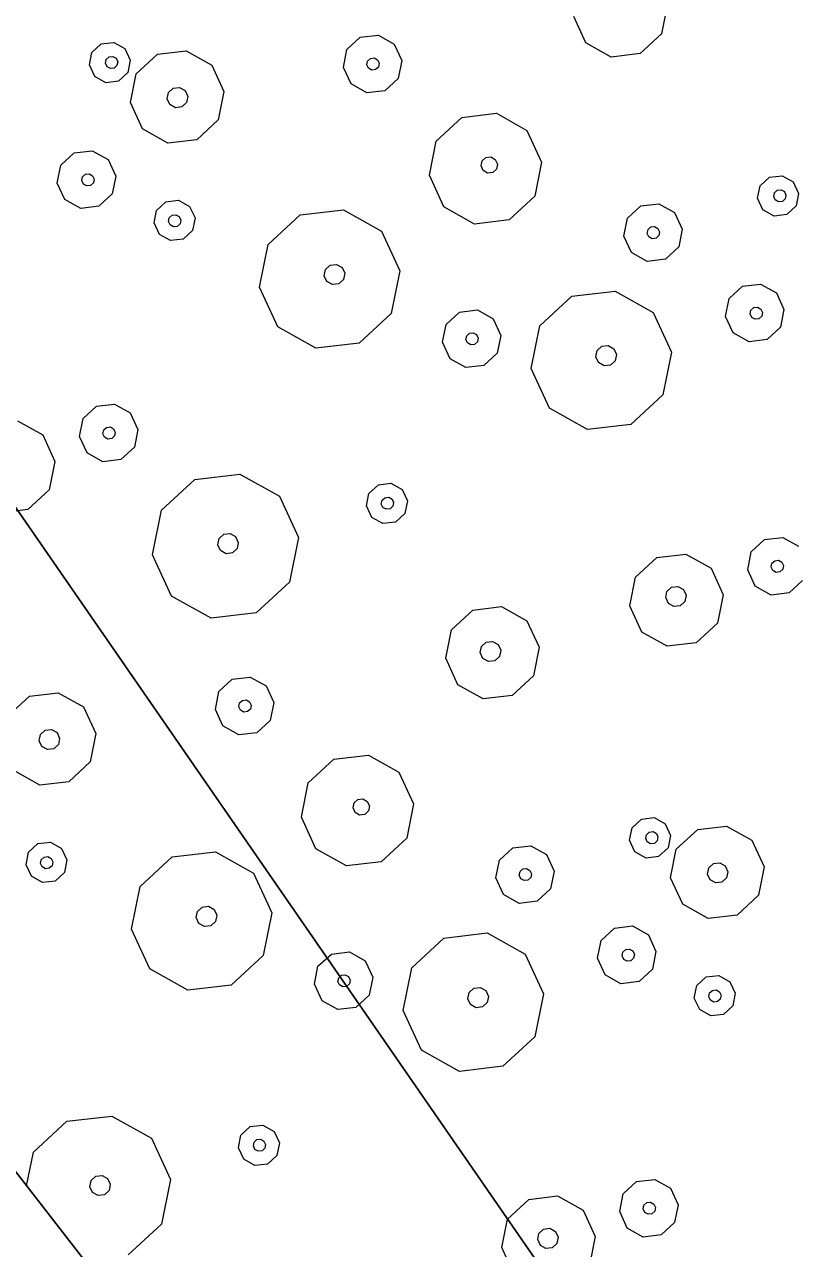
# Model space of a CAD drawing. Header units: metres. Extents: x -2858 to 512, y -1995 to 1252.
# Drawn here: x -460.378 to -458.272, y -157.039 to -153.71 of the extents above; entities that cross this region are included whole.
import ezdxf
from ezdxf.enums import TextEntityAlignment as Align

# ---------------------------------------------------------------- set-up
doc = ezdxf.new("R2010")
doc.units = ezdxf.units.M
for name, color, linetype in [('Calque commun', 7, 'Continuous'), ('Calque11', 7, 'Continuous'), ('Textes', 7, 'Continuous')]:
    doc.layers.add(name, color=color, linetype=linetype)
doc.styles.add('Arial23', font='arial.ttf', dxfattribs={"height": 0.589851})

# ---------------------------------------------------------------- blocks, each defined once
blk = doc.blocks.new('geometrebondepartleger')
at = {"layer": 'Calque11', "color": 7, "linetype": 'Continuous', "lineweight": 9}
blk.add_line((150.3457, 147.4392, 79), (130.1803, 35.9078, 79), dxfattribs=at)
blk = doc.blocks.new('pattern')
at = {"layer": 'Calque commun', "color": 54, "linetype": 'Continuous', "lineweight": 9}
for p, q in [((70.3499, 89.7905), (70.3925, 89.8156)), ((70.3925, 89.8156), (70.4417, 89.8109)), ((70.4417, 89.8109), (70.4788, 89.7782)), ((70.3302, 89.7451), (70.3499, 89.7905)), ((70.4788, 89.7782), (70.4895, 89.7299)), ((70.341, 89.6968), (70.3302, 89.7451)), ((70.3924, 89.74), (70.3966, 89.7495)), ((70.3947, 89.7298), (70.3924, 89.74)), ((70.4025, 89.723), (70.3947, 89.7298)), ((70.3966, 89.7495), (70.4055, 89.7548)), ((70.4055, 89.7548), (70.4158, 89.7538)), ((70.4218, 89.7272), (70.4128, 89.722)), ((70.4158, 89.7538), (70.4236, 89.7469)), ((70.4259, 89.7368), (70.4218, 89.7272)), ((70.4236, 89.7469), (70.4259, 89.7368)), ((70.4895, 89.7299), (70.4699, 89.6845)), ((70.3781, 89.6641), (70.341, 89.6968)), ((70.4128, 89.722), (70.4025, 89.723)), ((70.565, 89.6801), (70.6331, 89.7203)), ((70.4273, 89.6594), (70.3781, 89.6641)), ((70.4699, 89.6845), (70.4273, 89.6594)), ((70.5335, 89.6075), (70.565, 89.6801)), ((70.5507, 89.5303), (70.5335, 89.6075)), ((70.6265, 89.5901), (70.6334, 89.606)), ((70.6334, 89.606), (70.6483, 89.6148)), ((70.6483, 89.6148), (70.6655, 89.6132)), ((70.6655, 89.6132), (70.6785, 89.6017)), ((70.6785, 89.6017), (70.6822, 89.5848)), ((70.6303, 89.5732), (70.6265, 89.5901)), ((70.6432, 89.5618), (70.6303, 89.5732)), ((70.6605, 89.5602), (70.6432, 89.5618)), ((70.6754, 89.569), (70.6605, 89.5602)), ((70.6822, 89.5848), (70.6754, 89.569)), ((70.7883, 89.5832), (70.7569, 89.5107)), ((69.8177, 89.5224), (69.8475, 89.54)), ((69.8475, 89.54), (69.882, 89.5367)), ((69.882, 89.5367), (69.9079, 89.5138)), ((70.61, 89.4779), (70.5507, 89.5303)), ((69.8039, 89.4907), (69.8177, 89.5224)), ((69.8434, 89.4879), (69.8475, 89.4975)), ((69.8475, 89.4975), (69.8564, 89.5027)), ((69.8564, 89.5027), (69.8668, 89.5017)), ((69.8668, 89.5017), (69.8746, 89.4949)), ((69.8746, 89.4949), (69.8768, 89.4847)), ((69.9079, 89.5138), (69.9154, 89.4801)), ((70.7569, 89.5107), (70.6888, 89.4704)), ((69.8115, 89.4569), (69.8039, 89.4907)), ((69.8456, 89.4778), (69.8434, 89.4879)), ((69.8534, 89.4709), (69.8456, 89.4778)), ((69.8638, 89.4699), (69.8534, 89.4709)), ((69.8727, 89.4752), (69.8638, 89.4699)), ((69.8768, 89.4847), (69.8727, 89.4752)), ((69.9154, 89.4801), (69.9017, 89.4483)), ((70.6888, 89.4704), (70.61, 89.4779)), ((69.8374, 89.434), (69.8115, 89.4569)), ((69.8719, 89.4307), (69.8374, 89.434)), ((69.9017, 89.4483), (69.8719, 89.4307)), ((69.509, 89.3514), (69.5771, 89.3916)), ((69.5771, 89.3916), (69.6559, 89.3841)), ((69.6559, 89.3841), (69.7151, 89.3317)), ((69.4775, 89.2788), (69.509, 89.3514)), ((69.7151, 89.3317), (69.7324, 89.2545)), ((69.5846, 89.287), (69.5995, 89.2958)), ((69.5995, 89.2958), (69.6168, 89.2942)), ((69.6168, 89.2942), (69.6297, 89.2827)), ((69.8767, 89.2858), (69.9193, 89.3109)), ((69.9193, 89.3109), (69.9685, 89.3062)), ((69.9685, 89.3062), (70.0056, 89.2735)), ((69.4947, 89.2016), (69.4775, 89.2788)), ((69.5777, 89.2711), (69.5846, 89.287)), ((69.5815, 89.2542), (69.5777, 89.2711)), ((69.6335, 89.2658), (69.6266, 89.2499)), ((69.6297, 89.2827), (69.6335, 89.2658)), ((69.857, 89.2404), (69.8767, 89.2858)), ((70.0056, 89.2735), (70.0163, 89.2252)), ((69.5945, 89.2428), (69.5815, 89.2542)), ((69.6117, 89.2411), (69.5945, 89.2428)), ((69.6266, 89.2499), (69.6117, 89.2411)), ((69.7324, 89.2545), (69.7009, 89.1819)), ((69.8678, 89.1921), (69.857, 89.2404)), ((69.9179, 89.2382), (69.9221, 89.2477)), ((69.9202, 89.2281), (69.9179, 89.2382)), ((69.928, 89.2212), (69.9202, 89.2281)), ((69.9221, 89.2477), (69.931, 89.253)), ((69.931, 89.253), (69.9413, 89.252)), ((69.9413, 89.252), (69.9491, 89.2451)), ((69.9514, 89.235), (69.9473, 89.2255)), ((69.9491, 89.2451), (69.9514, 89.235)), ((69.554, 89.1492), (69.4947, 89.2016)), ((69.9383, 89.2202), (69.928, 89.2212)), ((69.9473, 89.2255), (69.9383, 89.2202)), ((70.0163, 89.2252), (69.9966, 89.1798)), ((70.1671, 89.135), (70.2693, 89.1953)), ((70.2693, 89.1953), (70.3874, 89.184)), ((69.7009, 89.1819), (69.6328, 89.1417)), ((69.9048, 89.1594), (69.8678, 89.1921)), ((69.9966, 89.1798), (69.9541, 89.1547)), ((70.3874, 89.184), (70.4763, 89.1055)), ((69.6328, 89.1417), (69.554, 89.1492)), ((69.9541, 89.1547), (69.9048, 89.1594)), ((70.1199, 89.0261), (70.1671, 89.135)), ((69.6015, 89.0732), (69.6153, 89.1049)), ((69.6153, 89.1049), (69.6451, 89.1225)), ((69.6451, 89.1225), (69.6796, 89.1192)), ((69.6796, 89.1192), (69.7055, 89.0963)), ((69.7055, 89.0963), (69.713, 89.0625)), ((70.4763, 89.1055), (70.5021, 88.9897)), ((69.6091, 89.0394), (69.6015, 89.0732)), ((69.6372, 89.0728), (69.6413, 89.0823)), ((69.6394, 89.0626), (69.6372, 89.0728)), ((69.6472, 89.0558), (69.6394, 89.0626)), ((69.6413, 89.0823), (69.6503, 89.0876)), ((69.6503, 89.0876), (69.6606, 89.0866)), ((69.6606, 89.0866), (69.6684, 89.0797)), ((69.6706, 89.0696), (69.6665, 89.0601)), ((69.6684, 89.0797), (69.6706, 89.0696)), ((69.713, 89.0625), (69.6993, 89.0308)), ((69.635, 89.0165), (69.6091, 89.0394)), ((69.6576, 89.0548), (69.6472, 89.0558)), ((69.6665, 89.0601), (69.6576, 89.0548)), ((69.6993, 89.0308), (69.6695, 89.0132)), ((70.272, 89.0277), (70.2869, 89.0365)), ((70.2869, 89.0365), (70.3042, 89.0349)), ((70.3042, 89.0349), (70.3171, 89.0235)), ((69.6695, 89.0132), (69.635, 89.0165)), ((70.1457, 88.9103), (70.1199, 89.0261)), ((70.2652, 89.0119), (70.272, 89.0277)), ((70.2689, 88.995), (70.2652, 89.0119)), ((70.2819, 88.9835), (70.2689, 88.995)), ((70.3209, 89.0066), (70.314, 88.9907)), ((70.3171, 89.0235), (70.3209, 89.0066)), ((70.2991, 88.9819), (70.2819, 88.9835)), ((70.314, 88.9907), (70.2991, 88.9819)), ((70.5021, 88.9897), (70.4549, 88.8808)), ((69.879, 88.8885), (69.8986, 88.9339)), ((69.8986, 88.9339), (69.9412, 88.959)), ((69.9412, 88.959), (69.9904, 88.9544)), ((69.9904, 88.9544), (70.0275, 88.9216)), ((68.8593, 88.9104), (68.9085, 88.9057)), ((68.9085, 88.9057), (68.9456, 88.873)), ((69.9453, 88.8929), (69.9542, 88.8982)), ((69.9542, 88.8982), (69.9646, 88.8972)), ((69.9646, 88.8972), (69.9723, 88.8904)), ((70.0275, 88.9216), (70.0382, 88.8734)), ((70.2346, 88.8317), (70.1457, 88.9103)), ((68.9456, 88.873), (68.9564, 88.8247)), ((69.8897, 88.8403), (69.879, 88.8885)), ((69.9412, 88.8834), (69.9453, 88.8929)), ((69.9434, 88.8733), (69.9412, 88.8834)), ((69.9512, 88.8664), (69.9434, 88.8733)), ((69.9615, 88.8654), (69.9512, 88.8664)), ((69.9705, 88.8707), (69.9615, 88.8654)), ((69.9746, 88.8802), (69.9705, 88.8707)), ((69.9723, 88.8904), (69.9746, 88.8802)), ((70.0382, 88.8734), (70.0186, 88.828)), ((70.4549, 88.8808), (70.3528, 88.8205)), ((70.9345, 88.8382), (70.9483, 88.87)), ((70.9483, 88.87), (70.9781, 88.8876)), ((70.9781, 88.8876), (71.0126, 88.8843)), ((71.0126, 88.8843), (71.0385, 88.8614)), ((71.0385, 88.8614), (71.046, 88.8276)), ((68.8078, 88.7916), (68.7971, 88.8399)), ((68.8593, 88.8348), (68.8634, 88.8443)), ((68.8615, 88.8246), (68.8593, 88.8348)), ((68.8634, 88.8443), (68.8723, 88.8496)), ((68.8723, 88.8496), (68.8827, 88.8486)), ((68.8827, 88.8486), (68.8905, 88.8417)), ((68.8927, 88.8316), (68.8886, 88.8221)), ((68.8905, 88.8417), (68.8927, 88.8316)), ((69.9268, 88.8076), (69.8897, 88.8403)), ((70.0186, 88.828), (69.976, 88.8029)), ((70.3528, 88.8205), (70.2346, 88.8317)), ((70.9421, 88.8045), (70.9345, 88.8382)), ((70.9723, 88.8354), (70.9765, 88.8449)), ((70.9746, 88.8253), (70.9723, 88.8354)), ((70.9765, 88.8449), (70.9854, 88.8502)), ((70.9854, 88.8502), (70.9957, 88.8492)), ((70.9957, 88.8492), (71.0035, 88.8423)), ((71.0058, 88.8322), (71.0016, 88.8227)), ((71.0035, 88.8423), (71.0058, 88.8322)), ((68.8693, 88.8178), (68.8615, 88.8246)), ((68.8796, 88.8168), (68.8693, 88.8178)), ((68.8886, 88.8221), (68.8796, 88.8168)), ((68.9564, 88.8247), (68.9367, 88.7794)), ((69.0318, 88.7749), (69.0999, 88.8151)), ((69.0999, 88.8151), (69.1787, 88.8076)), ((69.1787, 88.8076), (69.238, 88.7552)), ((69.976, 88.8029), (69.9268, 88.8076)), ((70.968, 88.7816), (70.9421, 88.8045)), ((70.9824, 88.8184), (70.9746, 88.8253)), ((70.9927, 88.8174), (70.9824, 88.8184)), ((71.0016, 88.8227), (70.9927, 88.8174)), ((71.0323, 88.7959), (71.0025, 88.7783)), ((71.046, 88.8276), (71.0323, 88.7959)), ((68.8449, 88.7589), (68.8078, 88.7916)), ((68.9367, 88.7794), (68.8941, 88.7542)), ((69.0003, 88.7023), (69.0318, 88.7749)), ((70.4429, 88.7589), (70.4855, 88.7841)), ((70.4855, 88.7841), (70.5347, 88.7794)), ((70.5347, 88.7794), (70.5718, 88.7467)), ((71.0025, 88.7783), (70.968, 88.7816)), ((71.22, 88.7157), (71.3265, 88.7785)), ((71.3265, 88.7785), (71.4495, 88.7668)), ((68.8941, 88.7542), (68.8449, 88.7589)), ((69.238, 88.7552), (69.2552, 88.678)), ((70.4233, 88.7136), (70.4429, 88.7589)), ((70.5718, 88.7467), (70.5826, 88.6984)), ((69.0175, 88.6251), (69.0003, 88.7023)), ((69.0933, 88.685), (69.1002, 88.7008)), ((69.1002, 88.7008), (69.1151, 88.7096)), ((69.1151, 88.7096), (69.1323, 88.708)), ((69.1323, 88.708), (69.1453, 88.6965)), ((69.1453, 88.6965), (69.1491, 88.6796)), ((70.434, 88.6653), (70.4233, 88.7136)), ((70.4855, 88.7085), (70.4896, 88.718)), ((70.4877, 88.6983), (70.4855, 88.7085)), ((70.4955, 88.6914), (70.4877, 88.6983)), ((70.4896, 88.718), (70.4985, 88.7233)), ((70.4985, 88.7233), (70.5089, 88.7223)), ((70.5148, 88.6957), (70.5058, 88.6905)), ((70.5089, 88.7223), (70.5167, 88.7154)), ((70.5189, 88.7053), (70.5148, 88.6957)), ((70.5167, 88.7154), (70.5189, 88.7053)), ((70.5826, 88.6984), (70.5629, 88.653)), ((71.1709, 88.6022), (71.22, 88.7157)), ((69.0971, 88.6681), (69.0933, 88.685)), ((69.1101, 88.6566), (69.0971, 88.6681)), ((69.1422, 88.6638), (69.1273, 88.655)), ((69.1491, 88.6796), (69.1422, 88.6638)), ((69.2552, 88.678), (69.2237, 88.6055)), ((70.4711, 88.6326), (70.434, 88.6653)), ((70.5058, 88.6905), (70.4955, 88.6914)), ((69.1273, 88.655), (69.1101, 88.6566)), ((70.5203, 88.6279), (70.4711, 88.6326)), ((70.5629, 88.653), (70.5203, 88.6279)), ((69.0768, 88.5727), (69.0175, 88.6251)), ((69.2237, 88.6055), (69.1556, 88.5652)), ((71.1977, 88.4816), (71.1709, 88.6022)), ((71.3321, 88.5865), (71.339, 88.6024)), ((71.339, 88.6024), (71.3539, 88.6112)), ((71.3539, 88.6112), (71.3711, 88.6096)), ((71.3711, 88.6096), (71.384, 88.5981)), ((71.384, 88.5981), (71.3878, 88.5812)), ((69.1556, 88.5652), (69.0768, 88.5727)), ((70.018, 88.5269), (70.0997, 88.5752)), ((70.0997, 88.5752), (70.1943, 88.5662)), ((70.1943, 88.5662), (70.2654, 88.5034)), ((71.3358, 88.5696), (71.3321, 88.5865)), ((71.3488, 88.5582), (71.3358, 88.5696)), ((71.3809, 88.5653), (71.366, 88.5565)), ((71.3878, 88.5812), (71.3809, 88.5653)), ((69.4724, 88.4973), (69.5405, 88.5375)), ((69.5405, 88.5375), (69.6192, 88.53)), ((69.6192, 88.53), (69.6786, 88.4777)), ((71.366, 88.5565), (71.3488, 88.5582)), ((69.4409, 88.4247), (69.4724, 88.4973)), ((69.9802, 88.4398), (70.018, 88.5269)), ((70.2654, 88.5034), (70.286, 88.4107)), ((70.4955, 88.437), (70.5977, 88.4973)), ((70.5977, 88.4973), (70.7159, 88.4861)), ((69.6786, 88.4777), (69.6957, 88.4005)), ((70.7159, 88.4861), (70.8048, 88.4075)), ((71.2904, 88.3998), (71.1977, 88.4816)), ((69.5482, 88.4248), (69.5631, 88.4336)), ((69.5631, 88.4336), (69.5803, 88.4319)), ((69.5803, 88.4319), (69.5933, 88.4205)), ((70.0009, 88.3472), (69.9802, 88.4398)), ((70.0965, 88.4285), (70.102, 88.4412)), ((70.0995, 88.415), (70.0965, 88.4285)), ((70.102, 88.4412), (70.1139, 88.4482)), ((70.1139, 88.4482), (70.1277, 88.4469)), ((70.1277, 88.4469), (70.1381, 88.4377)), ((70.1381, 88.4377), (70.1411, 88.4242)), ((70.4483, 88.3281), (70.4955, 88.437)), ((71.4939, 88.4356), (71.4134, 88.3881)), ((68.3435, 88.3806), (68.3861, 88.4057)), ((68.3861, 88.4057), (68.4353, 88.401)), ((68.4353, 88.401), (68.4724, 88.3683)), ((69.4581, 88.3475), (69.4409, 88.4247)), ((69.5413, 88.4089), (69.5482, 88.4248)), ((69.5451, 88.392), (69.5413, 88.4089)), ((69.5971, 88.4036), (69.5902, 88.3877)), ((69.5933, 88.4205), (69.5971, 88.4036)), ((69.6957, 88.4005), (69.6643, 88.3279)), ((70.1098, 88.4058), (70.0995, 88.415)), ((70.1236, 88.4045), (70.1098, 88.4058)), ((70.1356, 88.4115), (70.1236, 88.4045)), ((70.1411, 88.4242), (70.1356, 88.4115)), ((70.286, 88.4107), (70.2483, 88.3236)), ((70.8048, 88.4075), (70.8306, 88.2917)), ((71.4134, 88.3881), (71.2904, 88.3998)), ((68.3239, 88.3352), (68.3435, 88.3806)), ((68.4724, 88.3683), (68.4831, 88.32)), ((69.5581, 88.3806), (69.5451, 88.392)), ((69.5753, 88.3789), (69.5581, 88.3806)), ((69.5902, 88.3877), (69.5753, 88.3789)), ((68.3346, 88.2869), (68.3239, 88.3352)), ((68.3848, 88.333), (68.3889, 88.3425)), ((68.387, 88.3229), (68.3848, 88.333)), ((68.3889, 88.3425), (68.3978, 88.3478)), ((68.3978, 88.3478), (68.4082, 88.3468)), ((68.4082, 88.3468), (68.4159, 88.3399)), ((68.4182, 88.3298), (68.4141, 88.3203)), ((68.4159, 88.3399), (68.4182, 88.3298)), ((69.5174, 88.2952), (69.4581, 88.3475)), ((70.072, 88.2844), (70.0009, 88.3472)), ((70.5936, 88.3139), (70.6005, 88.3298)), ((70.6005, 88.3298), (70.6154, 88.3386)), ((70.6154, 88.3386), (70.6326, 88.337)), ((70.6326, 88.337), (70.6456, 88.3255)), ((68.3948, 88.316), (68.387, 88.3229)), ((68.4051, 88.315), (68.3948, 88.316)), ((68.4141, 88.3203), (68.4051, 88.315)), ((68.4831, 88.32), (68.4635, 88.2747)), ((69.6643, 88.3279), (69.5962, 88.2877)), ((70.2483, 88.3236), (70.1665, 88.2754)), ((70.4741, 88.2123), (70.4483, 88.3281)), ((70.5974, 88.297), (70.5936, 88.3139)), ((70.6104, 88.2856), (70.5974, 88.297)), ((70.6494, 88.3086), (70.6425, 88.2927)), ((70.6456, 88.3255), (70.6494, 88.3086)), ((68.3717, 88.2542), (68.3346, 88.2869)), ((68.4635, 88.2747), (68.4209, 88.2495)), ((68.6339, 88.2298), (68.7361, 88.2901)), ((68.7361, 88.2901), (68.8542, 88.2788)), ((68.8542, 88.2788), (68.9432, 88.2003)), ((69.5962, 88.2877), (69.5174, 88.2952)), ((70.1665, 88.2754), (70.072, 88.2844)), ((70.6276, 88.2839), (70.6104, 88.2856)), ((70.6425, 88.2927), (70.6276, 88.2839)), ((70.8306, 88.2917), (70.7834, 88.1829)), ((68.4209, 88.2495), (68.3717, 88.2542)), ((68.5867, 88.1209), (68.6339, 88.2298)), ((68.0684, 88.168), (68.0821, 88.1997)), ((68.0821, 88.1997), (68.1119, 88.2173)), ((68.1119, 88.2173), (68.1464, 88.214)), ((68.1464, 88.214), (68.1723, 88.1911)), ((68.9432, 88.2003), (68.969, 88.0845)), ((70.5631, 88.1338), (70.4741, 88.2123)), ((68.0759, 88.1342), (68.0684, 88.168)), ((68.104, 88.1676), (68.1081, 88.1771)), ((68.1063, 88.1575), (68.104, 88.1676)), ((68.1081, 88.1771), (68.1171, 88.1824)), ((68.1171, 88.1824), (68.1274, 88.1814)), ((68.1274, 88.1814), (68.1352, 88.1745)), ((68.1375, 88.1644), (68.1333, 88.1549)), ((68.1352, 88.1745), (68.1375, 88.1644)), ((68.1723, 88.1911), (68.1799, 88.1573)), ((70.7834, 88.1829), (70.6812, 88.1225)), ((68.1018, 88.1113), (68.0759, 88.1342)), ((68.1141, 88.1506), (68.1063, 88.1575)), ((68.1244, 88.1496), (68.1141, 88.1506)), ((68.1333, 88.1549), (68.1244, 88.1496)), ((68.1799, 88.1573), (68.1661, 88.1256)), ((68.7389, 88.1226), (68.7538, 88.1314)), ((68.7538, 88.1314), (68.771, 88.1297)), ((68.771, 88.1297), (68.784, 88.1183)), ((70.6812, 88.1225), (70.5631, 88.1338)), ((68.1363, 88.108), (68.1018, 88.1113)), ((68.1661, 88.1256), (68.1363, 88.108)), ((68.6125, 88.0051), (68.5867, 88.1209)), ((68.732, 88.1067), (68.7389, 88.1226)), ((68.7357, 88.0898), (68.732, 88.1067)), ((68.7877, 88.1014), (68.7809, 88.0855)), ((68.784, 88.1183), (68.7877, 88.1014)), ((68.7487, 88.0783), (68.7357, 88.0898)), ((68.7659, 88.0767), (68.7487, 88.0783)), ((68.7809, 88.0855), (68.7659, 88.0767)), ((68.969, 88.0845), (68.9218, 87.9756)), ((70.0659, 88.0596), (70.1085, 88.0848)), ((70.1085, 88.0848), (70.1577, 88.0801)), ((70.1577, 88.0801), (70.1947, 88.0474)), ((68.3654, 88.0287), (68.408, 88.0538)), ((68.408, 88.0538), (68.4572, 88.0492)), ((68.4572, 88.0492), (68.4943, 88.0164)), ((70.0462, 88.0143), (70.0659, 88.0596)), ((70.1947, 88.0474), (70.2055, 87.9991)), ((68.3458, 87.9833), (68.3654, 88.0287)), ((68.4943, 88.0164), (68.5051, 87.9682)), ((68.7015, 87.9265), (68.6125, 88.0051)), ((70.057, 87.966), (70.0462, 88.0143)), ((70.1084, 88.0092), (70.1125, 88.0187)), ((70.1107, 87.999), (70.1084, 88.0092)), ((70.1185, 87.9922), (70.1107, 87.999)), ((70.1125, 88.0187), (70.1215, 88.024)), ((70.1215, 88.024), (70.1318, 88.023)), ((70.1377, 87.9964), (70.1288, 87.9912)), ((70.1318, 88.023), (70.1396, 88.0161)), ((70.1419, 88.006), (70.1377, 87.9964)), ((70.1396, 88.0161), (70.1419, 88.006)), ((70.2055, 87.9991), (70.1858, 87.9537)), ((68.3565, 87.9351), (68.3458, 87.9833)), ((68.408, 87.9782), (68.4121, 87.9877)), ((68.4102, 87.9681), (68.408, 87.9782)), ((68.418, 87.9612), (68.4102, 87.9681)), ((68.4121, 87.9877), (68.4211, 87.993)), ((68.4211, 87.993), (68.4314, 87.992)), ((68.4373, 87.9655), (68.4284, 87.9602)), ((68.4314, 87.992), (68.4392, 87.9852)), ((68.4414, 87.975), (68.4373, 87.9655)), ((68.4392, 87.9852), (68.4414, 87.975)), ((68.5051, 87.9682), (68.4854, 87.9228)), ((68.9218, 87.9756), (68.8196, 87.9153)), ((69.4014, 87.9331), (69.4151, 87.9648)), ((69.4151, 87.9648), (69.4449, 87.9824)), ((69.4449, 87.9824), (69.4794, 87.9791)), ((69.4794, 87.9791), (69.5053, 87.9562)), ((70.094, 87.9333), (70.057, 87.966)), ((70.1288, 87.9912), (70.1185, 87.9922)), ((68.3936, 87.9024), (68.3565, 87.9351)), ((68.4284, 87.9602), (68.418, 87.9612)), ((69.4089, 87.8993), (69.4014, 87.9331)), ((69.4391, 87.9302), (69.4433, 87.9397)), ((69.4414, 87.9201), (69.4391, 87.9302)), ((69.4433, 87.9397), (69.4522, 87.945)), ((69.4522, 87.945), (69.4626, 87.944)), ((69.4626, 87.944), (69.4703, 87.9371)), ((69.4703, 87.9371), (69.4726, 87.927)), ((69.5053, 87.9562), (69.5129, 87.9224)), ((70.1432, 87.9286), (70.094, 87.9333)), ((70.1858, 87.9537), (70.1432, 87.9286)), ((70.7602, 87.9261), (70.79, 87.9437)), ((70.79, 87.9437), (70.8245, 87.9404)), ((70.8245, 87.9404), (70.8504, 87.9175)), ((68.4428, 87.8977), (68.3936, 87.9024)), ((68.4854, 87.9228), (68.4428, 87.8977)), ((68.8196, 87.9153), (68.7015, 87.9265)), ((69.4348, 87.8764), (69.4089, 87.8993)), ((69.4492, 87.9132), (69.4414, 87.9201)), ((69.4595, 87.9122), (69.4492, 87.9132)), ((69.4685, 87.9175), (69.4595, 87.9122)), ((69.4726, 87.927), (69.4685, 87.9175)), ((69.5129, 87.9224), (69.4991, 87.8907)), ((70.7464, 87.8943), (70.7602, 87.9261)), ((70.7859, 87.8916), (70.79, 87.9011)), ((70.79, 87.9011), (70.799, 87.9064)), ((70.799, 87.9064), (70.8093, 87.9054)), ((70.8093, 87.9054), (70.8171, 87.8985)), ((70.8171, 87.8985), (70.8193, 87.8884)), ((70.8504, 87.9175), (70.8579, 87.8837)), ((68.9098, 87.8537), (68.9523, 87.8789)), ((68.9523, 87.8789), (69.0016, 87.8742)), ((69.0016, 87.8742), (69.0386, 87.8415)), ((69.4693, 87.8731), (69.4348, 87.8764)), ((69.4991, 87.8907), (69.4693, 87.8731)), ((69.6869, 87.8105), (69.7933, 87.8733)), ((69.7933, 87.8733), (69.9163, 87.8616)), ((70.754, 87.8605), (70.7464, 87.8943)), ((70.7881, 87.8814), (70.7859, 87.8916)), ((70.7959, 87.8746), (70.7881, 87.8814)), ((70.8063, 87.8736), (70.7959, 87.8746)), ((70.8152, 87.8789), (70.8063, 87.8736)), ((70.8193, 87.8884), (70.8152, 87.8789)), ((70.8579, 87.8837), (70.8442, 87.8519)), ((68.8901, 87.8084), (68.9098, 87.8537)), ((69.0386, 87.8415), (69.0494, 87.7932)), ((69.9163, 87.8616), (70.009, 87.7798)), ((70.7799, 87.8376), (70.754, 87.8605)), ((70.8144, 87.8343), (70.7799, 87.8376)), ((70.8442, 87.8519), (70.8144, 87.8343)), ((68.9008, 87.7601), (68.8901, 87.8084)), ((68.9523, 87.8033), (68.9564, 87.8128)), ((68.9545, 87.7931), (68.9523, 87.8033)), ((68.9564, 87.8128), (68.9654, 87.8181)), ((68.9654, 87.8181), (68.9757, 87.8171)), ((68.9757, 87.8171), (68.9835, 87.8102)), ((68.9857, 87.8001), (68.9816, 87.7905)), ((68.9835, 87.8102), (68.9857, 87.8001)), ((69.6377, 87.6971), (69.6869, 87.8105)), ((68.9623, 87.7862), (68.9545, 87.7931)), ((68.9727, 87.7853), (68.9623, 87.7862)), ((68.9816, 87.7905), (68.9727, 87.7853)), ((69.0494, 87.7932), (69.0297, 87.7478)), ((70.009, 87.7798), (70.0359, 87.6591)), ((70.4515, 87.755), (70.5196, 87.7952)), ((70.5196, 87.7952), (70.5984, 87.7877)), ((70.5984, 87.7877), (70.6576, 87.7354)), ((68.9379, 87.7274), (68.9008, 87.7601)), ((69.0297, 87.7478), (68.9871, 87.7227)), ((70.42, 87.6824), (70.4515, 87.755)), ((70.6576, 87.7354), (70.6749, 87.6582)), ((68.9871, 87.7227), (68.9379, 87.7274)), ((69.6646, 87.5764), (69.6377, 87.6971)), ((69.7989, 87.6813), (69.8058, 87.6972)), ((69.8058, 87.6972), (69.8207, 87.706)), ((69.8207, 87.706), (69.8379, 87.7044)), ((69.8379, 87.7044), (69.8509, 87.6929)), ((70.5271, 87.6906), (70.542, 87.6994)), ((70.542, 87.6994), (70.5592, 87.6978)), ((70.5592, 87.6978), (70.5722, 87.6863)), ((68.4848, 87.6217), (68.5666, 87.67)), ((68.5666, 87.67), (68.6611, 87.661)), ((69.8027, 87.6644), (69.7989, 87.6813)), ((69.8156, 87.653), (69.8027, 87.6644)), ((69.8546, 87.676), (69.8478, 87.6601)), ((69.8509, 87.6929), (69.8546, 87.676)), ((70.4372, 87.6052), (70.42, 87.6824)), ((70.5202, 87.6748), (70.5271, 87.6906)), ((70.524, 87.6579), (70.5202, 87.6748)), ((70.576, 87.6694), (70.5691, 87.6536)), ((70.5722, 87.6863), (70.576, 87.6694)), ((67.9392, 87.5921), (68.0073, 87.6323)), ((68.0073, 87.6323), (68.0861, 87.6248)), ((68.6611, 87.661), (68.7322, 87.5982)), ((69.8329, 87.6513), (69.8156, 87.653)), ((69.8478, 87.6601), (69.8329, 87.6513)), ((70.0359, 87.6591), (69.9867, 87.5457)), ((70.537, 87.6464), (70.524, 87.6579)), ((70.5542, 87.6448), (70.537, 87.6464)), ((70.5691, 87.6536), (70.5542, 87.6448)), ((68.0861, 87.6248), (68.1454, 87.5725)), ((68.4471, 87.5347), (68.4848, 87.6217)), ((68.7322, 87.5982), (68.7529, 87.5055)), ((70.4965, 87.5529), (70.4372, 87.6052)), ((68.1454, 87.5725), (68.1626, 87.4953)), ((68.9624, 87.5318), (69.0645, 87.5921)), ((69.0645, 87.5921), (69.1827, 87.5809)), ((69.1827, 87.5809), (69.2716, 87.5023)), ((69.7572, 87.4946), (69.6646, 87.5764)), ((68.4677, 87.442), (68.4471, 87.5347)), ((68.5633, 87.5233), (68.5688, 87.536)), ((68.5688, 87.536), (68.5807, 87.543)), ((68.5807, 87.543), (68.5945, 87.5417)), ((68.5945, 87.5417), (68.6049, 87.5326)), ((68.6049, 87.5326), (68.6079, 87.519)), ((68.9152, 87.4229), (68.9624, 87.5318)), ((69.9867, 87.5457), (69.8803, 87.4829)), ((70.5753, 87.5454), (70.4965, 87.5529)), ((68.5663, 87.5098), (68.5633, 87.5233)), ((68.5767, 87.5006), (68.5663, 87.5098)), ((68.5905, 87.4993), (68.5767, 87.5006)), ((68.6024, 87.5063), (68.5905, 87.4993)), ((68.6079, 87.519), (68.6024, 87.5063)), ((68.7529, 87.5055), (68.7151, 87.4184)), ((69.2716, 87.5023), (69.2974, 87.3865)), ((68.1626, 87.4953), (68.1311, 87.4227)), ((69.8803, 87.4829), (69.7572, 87.4946)), ((68.5389, 87.3792), (68.4677, 87.442)), ((69.0673, 87.4246), (69.0822, 87.4334)), ((69.0822, 87.4334), (69.0995, 87.4318)), ((69.0995, 87.4318), (69.1124, 87.4203)), ((68.7151, 87.4184), (68.6334, 87.3702)), ((68.941, 87.3071), (68.9152, 87.4229)), ((69.0604, 87.4087), (69.0673, 87.4246)), ((69.0642, 87.3918), (69.0604, 87.4087)), ((69.1162, 87.4034), (69.1093, 87.3876)), ((69.1124, 87.4203), (69.1162, 87.4034)), ((68.6334, 87.3702), (68.5389, 87.3792)), ((69.0772, 87.3804), (69.0642, 87.3918)), ((69.0944, 87.3788), (69.0772, 87.3804)), ((69.1093, 87.3876), (69.0944, 87.3788)), ((69.2974, 87.3865), (69.2502, 87.2777)), ((69.0299, 87.2286), (68.941, 87.3071)), ((69.7592, 87.2889), (69.8018, 87.314)), ((69.8018, 87.314), (69.851, 87.3093)), ((69.851, 87.3093), (69.8881, 87.2766)), ((69.2502, 87.2777), (69.148, 87.2173)), ((69.7396, 87.2435), (69.7592, 87.2889)), ((69.8881, 87.2766), (69.8988, 87.2284)), ((69.7503, 87.1953), (69.7396, 87.2435)), ((69.8018, 87.2384), (69.8059, 87.2479)), ((69.804, 87.2283), (69.8018, 87.2384)), ((69.8059, 87.2479), (69.8148, 87.2532)), ((69.8148, 87.2532), (69.8252, 87.2522)), ((69.8252, 87.2522), (69.833, 87.2454)), ((69.8352, 87.2352), (69.8311, 87.2257)), ((69.833, 87.2454), (69.8352, 87.2352)), ((69.148, 87.2173), (69.0299, 87.2286)), ((69.8118, 87.2214), (69.804, 87.2283)), ((69.8221, 87.2204), (69.8118, 87.2214)), ((69.8311, 87.2257), (69.8221, 87.2204)), ((69.8988, 87.2284), (69.8792, 87.183)), ((69.9743, 87.1785), (70.0424, 87.2188)), ((70.0424, 87.2188), (70.1212, 87.2113)), ((70.1212, 87.2113), (70.1805, 87.1589)), ((68.5327, 87.1544), (68.5753, 87.1796)), ((68.5753, 87.1796), (68.6245, 87.1749)), ((68.6245, 87.1749), (68.6616, 87.1422)), ((69.7874, 87.1626), (69.7503, 87.1953)), ((69.8792, 87.183), (69.8366, 87.1579)), ((69.9428, 87.106), (69.9743, 87.1785)), ((68.513, 87.1091), (68.5327, 87.1544)), ((68.6616, 87.1422), (68.6723, 87.0939)), ((69.8366, 87.1579), (69.7874, 87.1626)), ((68.5238, 87.0608), (68.513, 87.1091)), ((68.5752, 87.104), (68.5794, 87.1135)), ((68.5775, 87.0938), (68.5752, 87.104)), ((68.5794, 87.1135), (68.5883, 87.1188)), ((68.5883, 87.1188), (68.5986, 87.1178)), ((68.5986, 87.1178), (68.6064, 87.1109)), ((68.6087, 87.1008), (68.6046, 87.0912)), ((68.6064, 87.1109), (68.6087, 87.1008)), ((69.96, 87.0287), (69.9428, 87.106)), ((68.5853, 87.087), (68.5775, 87.0938)), ((68.5956, 87.086), (68.5853, 87.087)), ((68.6046, 87.0912), (68.5956, 87.086)), ((68.6723, 87.0939), (68.6526, 87.0485)), ((68.5609, 87.0281), (68.5238, 87.0608)), ((68.6526, 87.0485), (68.6101, 87.0234)), ((69.227, 87.0209), (69.2568, 87.0385)), ((69.2568, 87.0385), (69.2913, 87.0352)), ((69.2913, 87.0352), (69.3172, 87.0123)), ((68.6101, 87.0234), (68.5609, 87.0281)), ((69.2133, 86.9891), (69.227, 87.0209)), ((69.2568, 86.9959), (69.2658, 87.0012)), ((69.2658, 87.0012), (69.2761, 87.0002)), ((69.2761, 87.0002), (69.2839, 86.9933)), ((69.3172, 87.0123), (69.3248, 86.9785)), ((69.2208, 86.9553), (69.2133, 86.9891)), ((69.2527, 86.9864), (69.2568, 86.9959)), ((69.255, 86.9762), (69.2527, 86.9864)), ((69.2627, 86.9694), (69.255, 86.9762)), ((69.2731, 86.9684), (69.2627, 86.9694)), ((69.282, 86.9737), (69.2731, 86.9684)), ((69.2861, 86.9832), (69.282, 86.9737)), ((69.2839, 86.9933), (69.2861, 86.9832)), ((69.3248, 86.9785), (69.311, 86.9467)), ((69.2467, 86.9324), (69.2208, 86.9553)), ((69.2812, 86.9292), (69.2467, 86.9324)), ((69.311, 86.9467), (69.2812, 86.9292)), ((68.9183, 86.8498), (68.9864, 86.89)), ((68.9864, 86.89), (69.0652, 86.8825)), ((69.0652, 86.8825), (69.1245, 86.8302)), ((68.8868, 86.7773), (68.9183, 86.8498)), ((69.1245, 86.8302), (69.1417, 86.753)), ((69.286, 86.7842), (69.3286, 86.8093)), ((69.3286, 86.8093), (69.3778, 86.8046)), ((69.3778, 86.8046), (69.4149, 86.7719)), ((68.904, 86.7), (68.8868, 86.7773)), ((68.9871, 86.7696), (68.9939, 86.7854)), ((68.9908, 86.7527), (68.9871, 86.7696)), ((68.9939, 86.7854), (69.0089, 86.7942)), ((69.0089, 86.7942), (69.0261, 86.7926)), ((69.0261, 86.7926), (69.039, 86.7811)), ((69.0428, 86.7643), (69.0359, 86.7484)), ((69.039, 86.7811), (69.0428, 86.7643)), ((69.2664, 86.7388), (69.286, 86.7842)), ((69.4149, 86.7719), (69.4256, 86.7237)), ((69.0038, 86.7412), (68.9908, 86.7527)), ((69.021, 86.7396), (69.0038, 86.7412)), ((69.0359, 86.7484), (69.021, 86.7396)), ((69.1417, 86.753), (69.1102, 86.6804)), ((69.2771, 86.6906), (69.2664, 86.7388)), ((69.3273, 86.7366), (69.3314, 86.7462)), ((69.3295, 86.7265), (69.3273, 86.7366)), ((69.3314, 86.7462), (69.3403, 86.7514)), ((69.3403, 86.7514), (69.3507, 86.7505)), ((69.3507, 86.7505), (69.3584, 86.7436)), ((69.3607, 86.7334), (69.3566, 86.7239)), ((69.3584, 86.7436), (69.3607, 86.7334)), ((68.9633, 86.6477), (68.904, 86.7)), ((69.3373, 86.7196), (69.3295, 86.7265)), ((69.3476, 86.7186), (69.3373, 86.7196)), ((69.3566, 86.7239), (69.3476, 86.7186)), ((69.4256, 86.7237), (69.406, 86.6783)), ((69.1102, 86.6804), (69.0421, 86.6402)), ((69.3142, 86.6578), (69.2771, 86.6906)), ((69.406, 86.6783), (69.3634, 86.6532)), ((69.0421, 86.6402), (68.9633, 86.6477)), ((69.3634, 86.6532), (69.3142, 86.6578)), ((69.0109, 86.5716), (69.0246, 86.6034)), ((69.0246, 86.6034), (69.0544, 86.6209)), ((69.0544, 86.6209), (69.0889, 86.6177)), ((69.0889, 86.6177), (69.1148, 86.5948)), ((69.0184, 86.5378), (69.0109, 86.5716)), ((69.0465, 86.5712), (69.0506, 86.5808)), ((69.0488, 86.5611), (69.0465, 86.5712)), ((69.0506, 86.5808), (69.0596, 86.586)), ((69.0596, 86.586), (69.0699, 86.585)), ((69.0699, 86.585), (69.0777, 86.5782)), ((69.08, 86.568), (69.0758, 86.5585)), ((69.0777, 86.5782), (69.08, 86.568)), ((69.1148, 86.5948), (69.1224, 86.561)), ((69.0443, 86.5149), (69.0184, 86.5378)), ((69.0565, 86.5542), (69.0488, 86.5611)), ((69.0669, 86.5532), (69.0565, 86.5542)), ((69.0758, 86.5585), (69.0669, 86.5532)), ((69.1224, 86.561), (69.1086, 86.5292)), ((69.0788, 86.5116), (69.0443, 86.5149)), ((69.1086, 86.5292), (69.0788, 86.5116))]:
    blk.add_line(p, q, dxfattribs=at)
at = {"layer": 'Calque commun', "color": 7, "linetype": 'Continuous', "lineweight": 9}
mesh = blk.add_polyface(dxfattribs=at)
corners = [(70.8497, 113.5412), (53.8349, 19.1692), (74.7282, 106.3237), (76.0435, 113.5984), (74.769, 106.1763), (58.8077, 18.2701), (114.1703, 105.207), (114.1703, 98.5387)]
mesh.append_faces([[corners[k] for k in face] for face in [(3, 4, 6)]], dxfattribs={"vtx0": -1, "vtx1": -1, "color": 7})
mesh.append_faces([[corners[k] for k in face] for face in [(3, 2, 4)]], dxfattribs={"vtx0": -1, "vtx2": -1, "color": 7})
mesh.append_faces([[corners[k] for k in face] for face in [(5, 2, 1)]], dxfattribs={"vtx1": -1, "color": 7})
mesh.append_faces([[corners[k] for k in face] for face in [(0, 1, 2), (3, 0, 2)]], dxfattribs={"vtx1": -1, "vtx2": -1, "color": 7})
mesh.append_faces([[corners[k] for k in face] for face in [(4, 7, 6)]], dxfattribs={"vtx2": -1, "color": 7})

msp = doc.modelspace()

# ---------------------------------------------------------------- block references
at = {"layer": 'Calque commun', "color": 0, "linetype": 'ByBlock', "lineweight": -2, "rotation": 228.1617603435354}
for name, p in [('geometrebondepartleger', (-440.1616, 15.2632)), ('pattern', (-478.5712, -44.6144))]:
    msp.add_blockref(name, p, dxfattribs=at)

# ---------------------------------------------------------------- texts
at = {"layer": 'Textes', "color": 5, "linetype": 'ByBlock', "lineweight": -2, "style": 'Arial23'}
msp.add_text('HAIE EXISTANTE DU STADE', height=0.966411, rotation=308.1618, dxfattribs=at).set_placement((-471.9371, -148.2132), align=Align.BOTTOM_LEFT)

doc.saveas('drawing.dxf')
